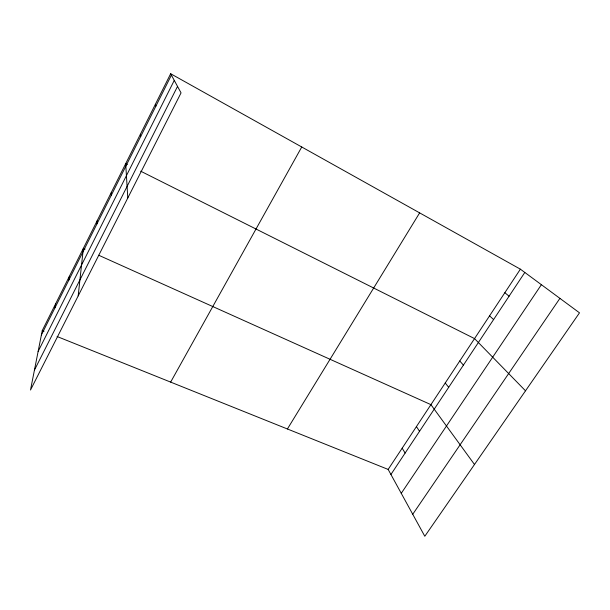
<?xml version="1.0" encoding="UTF-8"?>
<svg xmlns="http://www.w3.org/2000/svg" width="610" height="610" viewBox="0 0 610 610"><rect width="100%" height="100%" fill="white"/><g stroke="black" fill="none" stroke-linecap="round" stroke-linejoin="round"><path stroke-width="0.91" d="M111.272 195.307L111.302 192.455M96.982 223.855L97.196 220.675M78.179 295.911L83.356 248.346L85.064 249.109M68.838 280.104L69.388 276.292M54.976 307.798L55.693 303.696M42.258 330.559L30.5 390.019L181.048 92.88L170.655 73.734L42.258 330.559L44.004 331.26M41.389 334.951L171.41 75.129M38.125 351.459L174.269 80.398M34.442 370.102L177.533 86.399M170.655 382.104L301.744 146.987M287.409 428.983L419.642 212.875M388.151 469.425L520.383 269.178L579.5 312.831L424.796 536.266L388.151 469.425L57.073 336.506M390.926 474.488L524.813 272.457M401.258 493.33L541.383 284.687M412.741 514.276L559.911 298.366M98.698 255.239L430.927 404.651L474.488 464.492M127.36 164.502L125.691 163.671L127.795 197.991M140.689 171.189L474.542 338.603L525.507 390.819M170.655 73.734L520.383 269.178M504.844 292.708L509.075 296.208M489.571 315.85L493.597 319.564M459.765 360.983L463.409 365.108M445.231 382.996L448.693 387.319M416.432 426.596L419.543 431.3M402.181 448.19L405.116 453.07M155.359 104.325L155.908 106.109M140.376 134.299L140.719 136.457"/></g></svg>
